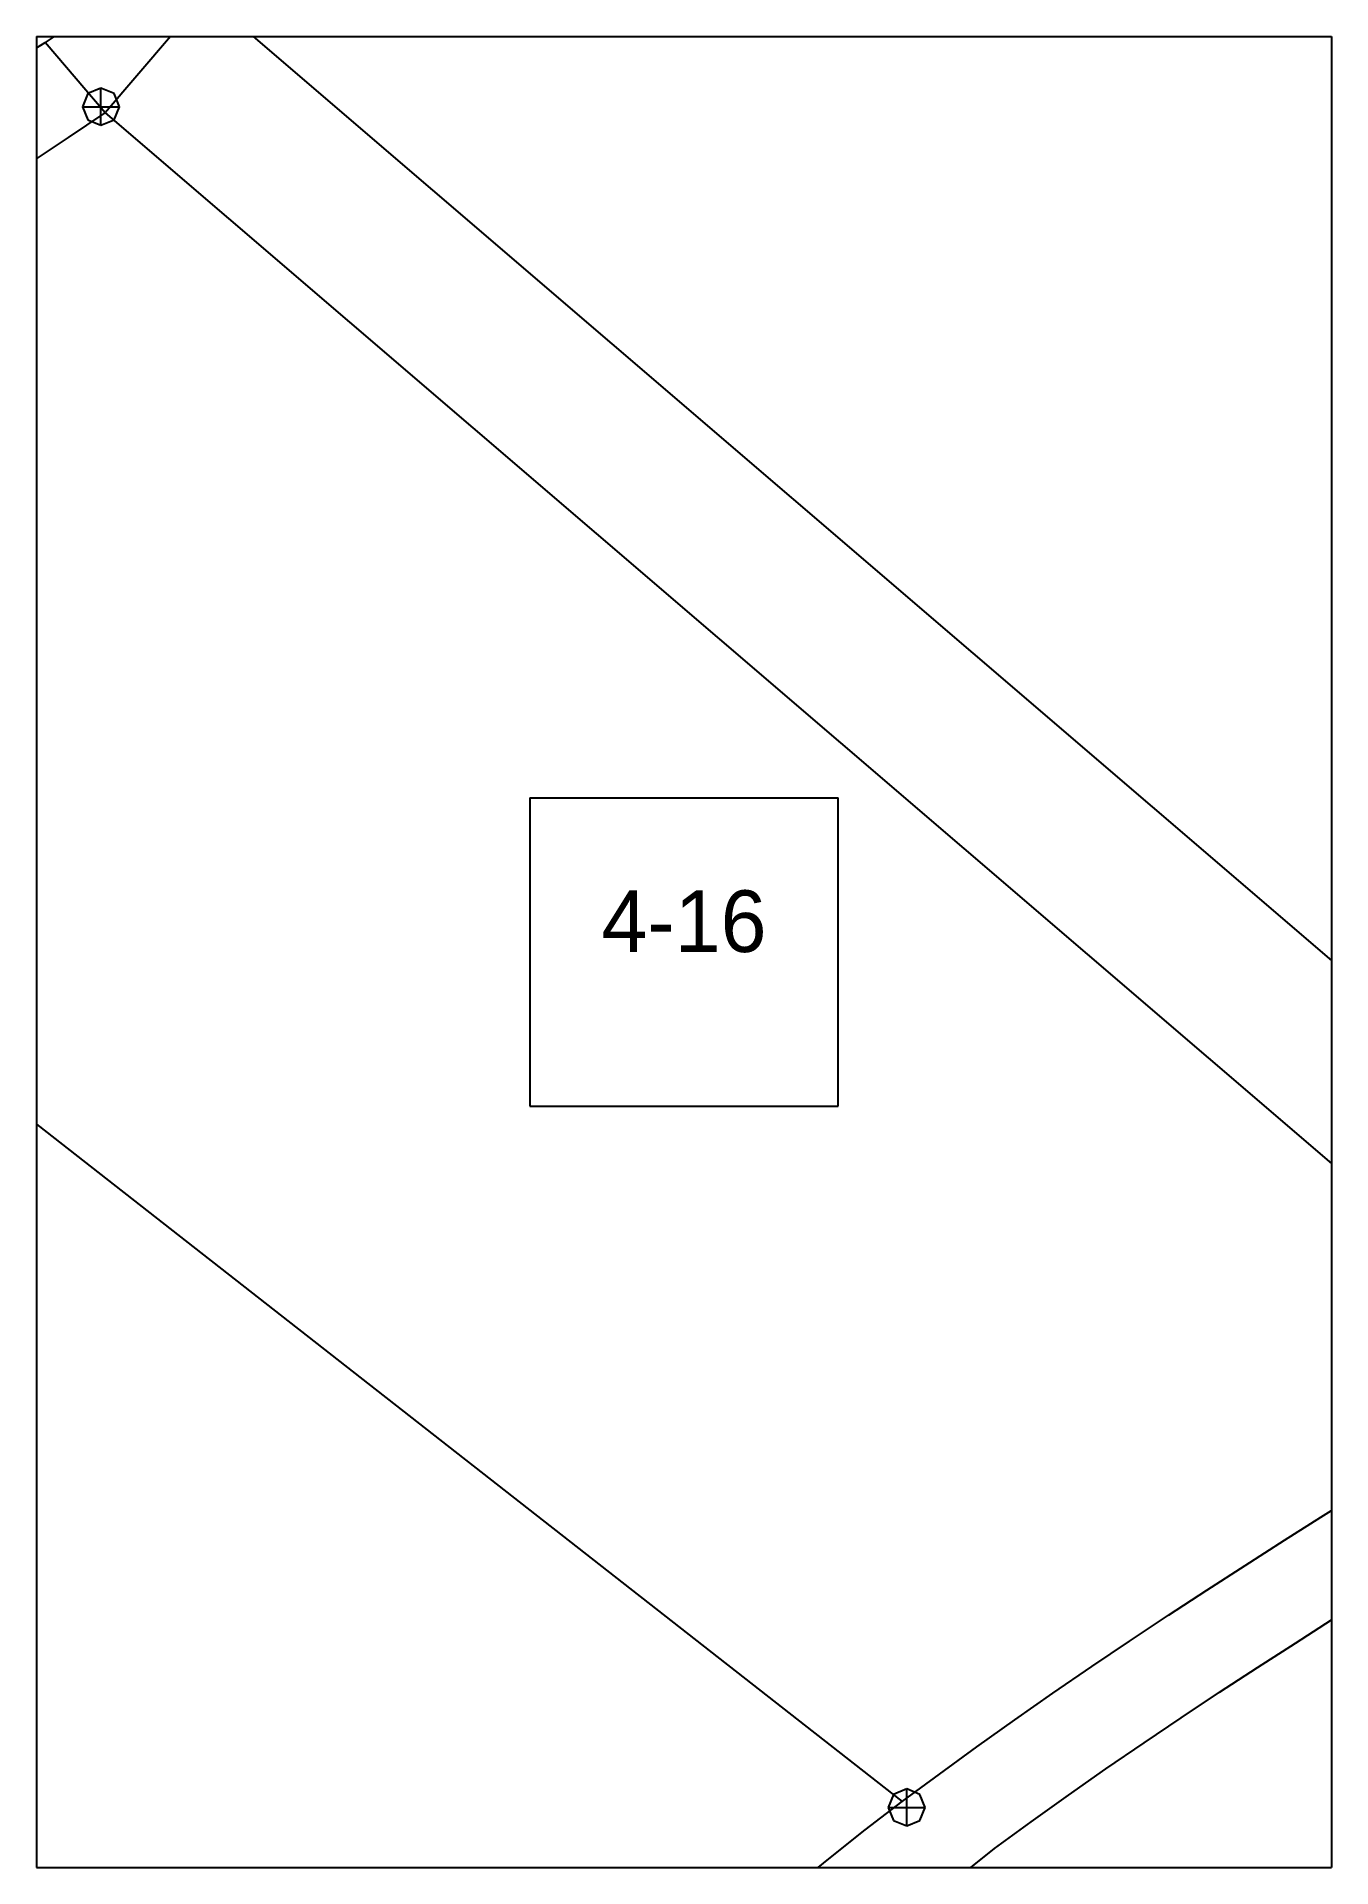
# Paper-space layout 'Plan 4-16' of a CAD drawing. Header units: metres, sheet in millimetres. Extents: x 0 to 210, y 0 to 297.
# The model-space entities are those that its viewports show. They can reach past a viewport. Long polylines and large blocks are cut down to what shows.
import ezdxf
from ezdxf.enums import TextEntityAlignment as Align

# ---------------------------------------------------------------- set-up
doc = ezdxf.new("R2010")
doc.units = ezdxf.units.M
for name, color, linetype in [('default', 7, 'Continuous'), ('TEXTLAYER', 7, 'Continuous'), ('VIEWPORTS', 7, 'Continuous')]:
    doc.layers.add(name, color=color, linetype=linetype)

msp = doc.modelspace()

# ---------------------------------------------------------------- linework, layer by layer
at = {"color": 9}
for p, q in [((3150, -594), (3150, -891)), ((3150, -594), (3150, -891)), ((3360, -594), (3360, -891)), ((3360, -594), (3360, -891)), ((2940, -891), (3150, -891)), ((2940, -891), (3150, -891)), ((3150, -891), (3360, -891)), ((3150, -891), (3150, -1188)), ((3150, -891), (3360, -891)), ((3150, -891), (3150, -1188)), ((3360, -891), (3570, -891)), ((3360, -891), (3360, -1188)), ((3360, -891), (3570, -891)), ((3360, -891), (3360, -1188)), ((3230, -1014.5), (3280, -1014.5)), ((3230, -1014.5), (3230, -1064.5)), ((3280, -1064.5), (3280, -1014.5)), ((3230, -1064.5), (3280, -1064.5)), ((2940, -1188), (3150, -1188)), ((2940, -1188), (3150, -1188)), ((3150, -1188), (3360, -1188)), ((3150, -1188), (3150, -1485)), ((3150, -1188), (3360, -1188)), ((3150, -1188), (3150, -1485)), ((3360, -1188), (3570, -1188)), ((3360, -1188), (3360, -1485)), ((3360, -1188), (3570, -1188)), ((3360, -1188), (3360, -1485))]:
    msp.add_line(p, q, dxfattribs=at)
at = {"layer": 'default', "color": 7, "linetype": 'Continuous'}
for p, q in [((3171.15, -879.05), (3151.39, -891.94)), ((3171.15, -879.05), (3431.71, -1102.33)), ((3177.37, -884.38), (3161.1, -903.36)), ((3146.76, -894.95), (3151.39, -891.94)), ((3161.1, -903.36), (3151.39, -891.94)), ((3160.43, -899.37), (3158.31, -900.25)), ((3162.55, -900.25), (3160.43, -899.37)), ((3160.43, -905.37), (3160.43, -899.37)), ((3158.31, -900.25), (3157.43, -902.37)), ((3157.43, -902.37), (3158.31, -904.49)), ((3157.43, -902.37), (3163.43, -902.37)), ((3163.43, -902.37), (3162.55, -900.25)), ((3162.55, -904.49), (3163.43, -902.37)), ((3155.17, -907.38), (3161.1, -903.36)), ((3158.31, -904.49), (3160.43, -905.37)), ((3160.43, -905.37), (3162.55, -904.49)), ((3161.1, -903.36), (3397.78, -1106.17)), ((3147.01, -912.79), (3155.17, -907.38)), ((3039.24, -980.75), (3290.39, -1177.32)), ((3358.27, -1131.18), (3364.63, -1127.16)), ((3352.38, -1134.93), (3358.27, -1131.18)), ((3346.02, -1139.01), (3352.38, -1134.93)), ((3339.81, -1143.03), (3346.02, -1139.01)), ((3333.58, -1147.11), (3339.81, -1143.03)), ((3360.48, -1147.56), (3366.33, -1143.83)), ((3327.25, -1151.31), (3333.58, -1147.11)), ((3354.17, -1151.6), (3360.48, -1147.56)), ((3321.14, -1155.43), (3327.25, -1151.31)), ((3348.03, -1155.58), (3354.17, -1151.6)), ((3314.82, -1159.75), (3321.14, -1155.43)), ((3341.88, -1159.6), (3348.03, -1155.58)), ((3308.66, -1164.08), (3314.82, -1159.75)), ((3335.63, -1163.75), (3341.88, -1159.6)), ((3302.52, -1168.45), (3308.66, -1164.08)), ((3329.61, -1167.81), (3335.63, -1163.75)), ((3296.43, -1172.88), (3302.52, -1168.45)), ((3323.44, -1172.02), (3329.61, -1167.81)), ((3290.39, -1177.32), (3296.43, -1172.88)), ((3317.36, -1176.29), (3323.44, -1172.02)), ((3291.12, -1175.27), (3289, -1176.15)), ((3293.24, -1176.15), (3291.12, -1175.27)), ((3291.12, -1181.27), (3291.12, -1175.27)), ((3284.39, -1181.93), (3290.39, -1177.32)), ((3289, -1176.15), (3288.12, -1178.27)), ((3288.12, -1178.27), (3289, -1180.39)), ((3288.12, -1178.27), (3294.12, -1178.27)), ((3294.12, -1178.27), (3293.24, -1176.15)), ((3293.24, -1180.39), (3294.12, -1178.27)), ((3311.33, -1180.6), (3317.36, -1176.29)), ((3278.47, -1186.61), (3284.39, -1181.93)), ((3289, -1180.39), (3291.12, -1181.27)), ((3291.12, -1181.27), (3293.24, -1180.39)), ((3305.35, -1184.93), (3311.33, -1180.6)), ((3299.07, -1189.99), (3305.35, -1184.93)), ((3272.66, -1191.41), (3278.47, -1186.61))]:
    msp.add_line(p, q, dxfattribs=at)

# ---------------------------------------------------------------- texts
at = {"layer": 'TEXTLAYER', "color": 1}
msp.add_text('4-16', height=10, dxfattribs=at).set_placement((3255, -1039.5), align=Align.CENTER)

psp = doc.layouts.new('Plan 4-16')

# ---------------------------------------------------------------- viewports
at = {"layer": 'VIEWPORTS'}
psp.add_viewport(center=(105, 148.5), size=(210, 297), view_center_point=(3255, -1039.5), view_height=297, dxfattribs=at)

doc.saveas('drawing.dxf')
